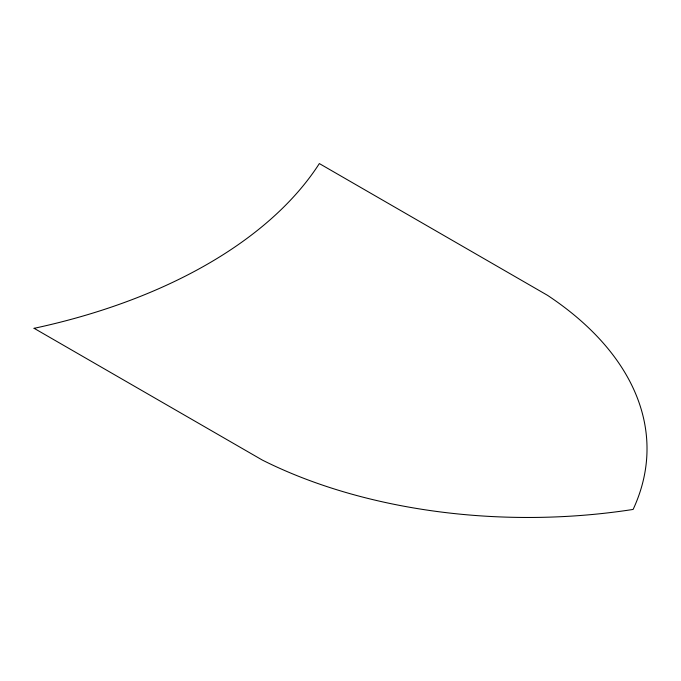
<?xml version="1.0" encoding="UTF-8"?>
<svg xmlns="http://www.w3.org/2000/svg" width="681" height="681" viewBox="0 0 681 681"><rect width="100%" height="100%" fill="white"/><g stroke="black" fill="none" stroke-linecap="round" stroke-linejoin="round"><path stroke-width="1.02" d="M34.05 328.276L262.262 460.033A404.505 233.54 0 0 0 633.109 509.439A404.505 233.54 0 0 0 547.533 295.341L319.346 163.568A484.114 279.499 0 0 1 34.084 328.327"/></g></svg>
